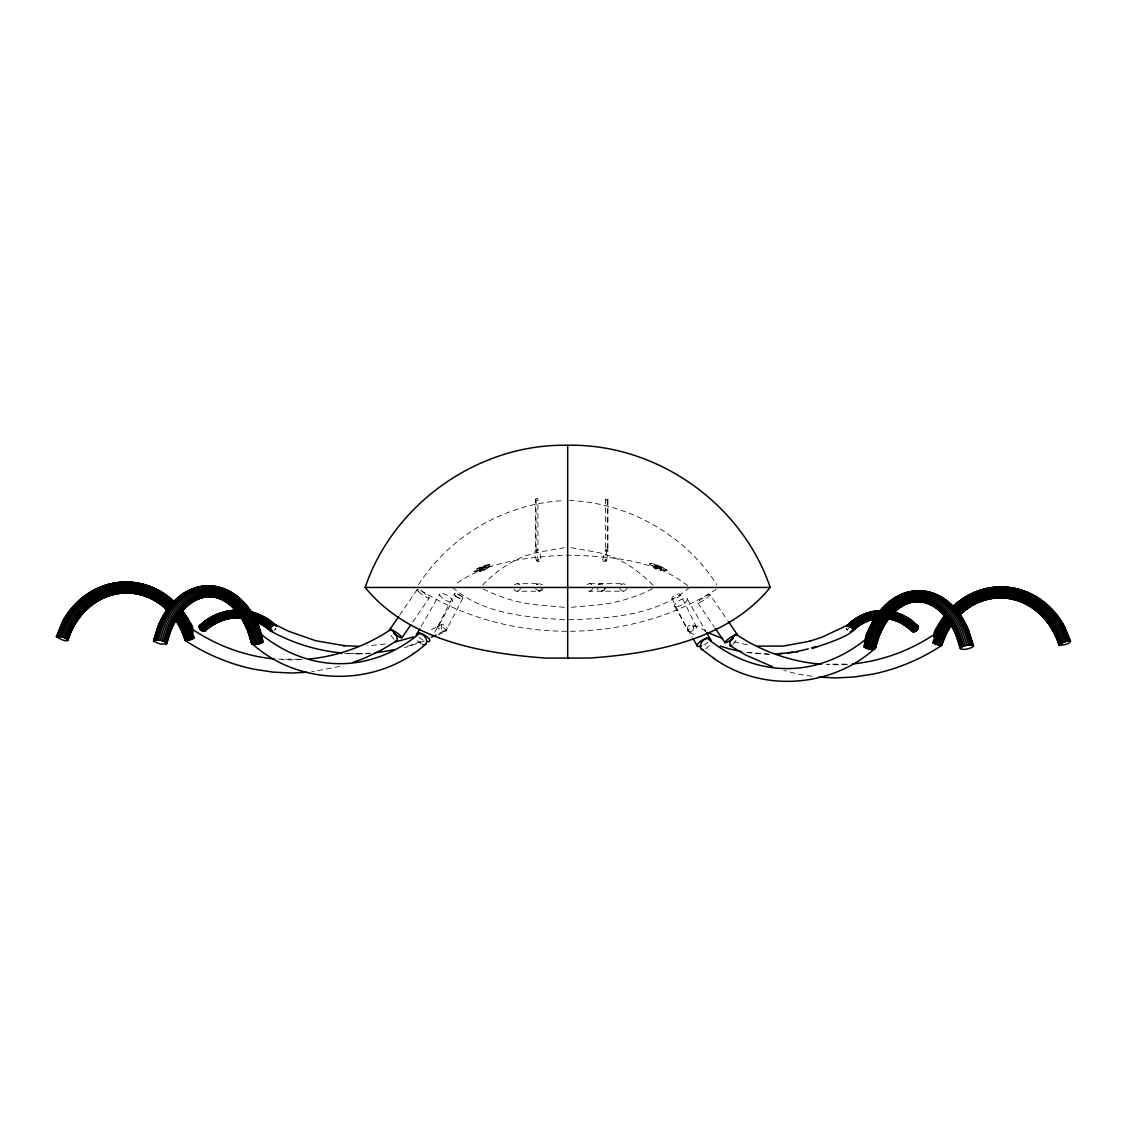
<?xml version="1.0" encoding="UTF-8"?>
<svg xmlns="http://www.w3.org/2000/svg" width="1127" height="1127" viewBox="0 0 1127 1127"><rect width="100%" height="100%" fill="white"/><g stroke="black" fill="none" stroke-linecap="round" stroke-linejoin="round"><path stroke-width="0.75" stroke-dasharray="5 3.75" d="M606.664 560.598L607.932 550.356L605.41 550.103L607.932 550.356L607.932 499.106L606.664 497.923L605.41 499.092L605.41 550.244L606.664 550.807L605.129 561.246M478.947 568.445C503.036 563.049 468.663 578.517 481.99 566.796C488.498 564.078 484.511 568.586 480.398 568.797C477.059 569.065 484.596 565.979 485.976 566.317M480.032 571.375L486.878 568.755M485.793 565.839L482.75 567.487M486.16 566.811L479.313 569.431L482.356 567.769M535.452 499.331L536.706 498.148L537.973 499.317L537.973 550.469L536.72 551.033L535.452 550.469L535.452 499.331L536.706 500.487L537.973 499.317M607.932 499.106L606.664 500.275L605.41 499.092M543.115 588.421L542.397 590.125L539.608 591.224L517.068 591.224L515.18 590.717L513.419 588.421M602.522 560.175L605.777 549.863M536.72 560.809C530.69 546.299 541.185 546.426 540.861 560.401A2.085 0.831 -6.9 0 1 537.748 561.429A2.085 0.831 -6.9 0 1 537.748 559.992A2.085 0.831 -6.9 0 1 540.861 560.401M538.255 561.457L536.706 550.962L537.607 550.075M654.012 567.938C654.787 559.372 667.888 572.107 657.957 569.91C650.04 567.233 658.112 567.825 660.859 570.544M659.549 568.247L661.591 568.6L654.745 565.979L659.549 568.247L661.774 568.107L654.928 565.5L659.732 567.754M666.86 570.614A9.326 1.169 20.4 0 0 654.66 564.852A9.326 1.169 20.4 0 0 652.984 566.402A9.326 1.169 20.4 0 0 666.86 570.614L667.043 570.121A9.326 1.169 20.4 0 0 654.829 564.373A9.326 1.169 20.4 0 0 653.153 565.909A9.326 1.169 20.4 0 0 667.043 570.121M520.716 588.421L518.955 590.717L517.068 591.224M626.95 588.421L625.189 590.717L623.301 591.224L589.576 591.224M437.741 626.654L454.308 593.999M446.222 630.754A4.719 1.564 26.9 0 0 440.615 626.457A4.719 1.564 26.9 0 0 438.896 628.542A4.719 1.564 26.9 0 0 445.954 631.078L462.803 598.113M274.425 630.19L275.861 628.584M421.216 626.316L439.755 593.943M434.768 632.233L452.462 601.325A7.34 2.536 29.8 0 0 444.137 593.943A7.34 2.536 29.8 0 0 441.742 597.634A7.34 2.536 29.8 0 0 452.462 601.325M418.526 584.674C450.039 535.522 506.009 503.248 564.331 500.613M399.564 615.257L417.046 589.703M412.693 622.076L429.204 597.944M605.537 588.421C604.1 591.605 597.944 592.563 597.254 588.421M733.057 644.264L735.128 641.728A6.058 1.831 -59 0 0 736.804 638.741M535.494 550.441L537.044 549.934M689.625 587.449C656.139 616.089 608.298 618.512 566.191 619.808M482.412 585.181C497.796 569.572 516.617 556.414 538.523 552.3L564.345 547.694M441.784 624.457C437.994 637.643 455.463 627.443 441.784 624.457L428.175 631.19M846.377 628.965L847.884 630.317L845.997 628.133M846.941 629.768L850.589 626.584M597.958 584.772L600.804 583.673L604.03 584.772A3.775 3.113 -90 0 0 599.592 584.772M514.391 584.772L517.068 583.673L539.551 583.673L542.397 584.772M620.625 584.772L623.301 583.673L625.964 584.772M716.279 589.224C629.232 645.306 506.122 645.306 419.075 589.224M457.351 582.997C488.273 561.19 527.816 557.231 564.557 555.146M705.643 648.941L709.503 645.532A6.058 3.451 -53.3 0 0 710.39 644.052M438.206 634.91L445.869 631.12M652.406 588.829C635.079 597.62 616.187 603.213 596.831 605.016L571.023 607.326M424.231 641.08L404.452 647.729M607.002 550.793L607.932 550.258L606.34 549.708M339.833 666.423L311.63 671.847M661.958 567.614L655.125 565.134M385.251 644.01L367.684 645.856M539.551 591.224L534.818 588.421M539.608 583.673L536.325 584.772A3.775 3.113 -90 0 1 540.763 584.772M299.796 659.295L278.947 659.112M846.321 664.113L827.204 664.197M357.851 653.899L370.135 653.435M566.191 555.09C607.862 556.287 654.787 558.865 688.442 586.336M589.576 583.673L623.301 583.673M564.557 619.751C526.14 617.117 482.835 614.004 452.603 587.449M344.651 653.322L358.583 653.928M769.671 654.322L743.806 652.026M569.36 500.487C628.26 502.712 685.033 535.001 716.828 584.674M564.345 607.326L538.523 605.016C519.167 603.213 500.275 597.62 482.962 588.829M623.301 591.224L621.414 590.717L619.653 588.421M517.068 583.673L519.73 584.772M747.257 644.729L733.987 641.953M812.018 676.256L798.649 674.242L783.885 670.495M571.023 547.694L596.831 552.3C618.737 556.414 637.558 569.572 652.956 585.181M535.494 550.709L536.382 551.004M705.53 631.698C702.741 627.598 683.807 619.089 688.301 631.472A267.662 200.55 90 0 0 695.387 635.417M688.301 631.472L691.668 631.19A4.719 1.648 -26.2 0 0 696.416 626.894A4.719 1.648 -26.2 0 0 689.456 628.979A4.719 1.648 -26.2 0 0 690.583 631.514L693.499 628.781L692.866 624.964M421.357 644.038L417.497 640.629A6.058 3.451 53.3 0 1 416.61 639.136M275.819 628.683L275.185 629.486M393.943 639.361L391.872 636.825A6.058 1.831 59 0 1 390.196 633.839M709.954 594.619A7.34 1.169 -34.4 0 1 701.233 601.748A7.34 1.169 -34.4 0 1 700.43 599.832A7.34 1.169 -34.4 0 1 709.954 594.619L727.436 620.16M697.796 602.846L714.307 626.978M687.245 598.846L705.784 631.233M674.538 606.227L692.232 637.135M680.469 594.478A4.719 1.648 -26.2 0 1 674.481 598.86A4.719 1.648 -26.2 0 1 673.65 596.113A4.719 1.648 -26.2 0 1 680.469 594.478L696.571 627.133M671.931 598.493L688.033 631.134M607.298 500.12L607.298 550.737M536.086 500.332L536.086 550.948M768.882 654.04A267.662 200.55 90 0 1 743.045 651.8M604.79 588.421A3.775 3.113 -90 0 1 598.789 588.421M587.378 584.772A3.775 3.113 -90 0 1 591.774 584.772M592.577 588.421A3.775 3.113 -90 0 1 586.575 588.421M541.58 588.421A3.775 3.113 -90 0 1 535.579 588.421M418.99 637.375A7.34 2.536 29.8 0 0 423.667 640.39A267.662 215.384 -90 0 1 404.593 647.039M302.219 659.563A198.859 186.434 90 0 1 281.327 659.563M708.01 642.277A7.34 2.536 -29.8 0 1 703.333 645.292M847.405 664.366A198.859 186.434 -90 0 1 826.528 664.564M443.7 631.05A267.662 215.384 -90 0 1 437.614 634.219M370.332 653.111A267.662 215.384 -90 0 1 347.257 653.322M455.829 596.268A4.198 1.465 26.2 0 0 462.225 598.24A4.198 1.465 26.2 0 0 457.534 594.295A4.198 1.465 26.2 0 0 455.829 596.268M455.223 595.676A4.719 1.564 26.9 0 0 462.535 598.437A4.719 1.564 26.9 0 0 457.914 594.056A4.719 1.564 26.9 0 0 455.223 595.676M603.508 560.992A1.93 0.761 6.9 0 0 606.453 560.683A1.93 0.761 6.9 0 0 603.663 559.682A1.93 0.761 6.9 0 0 603.508 560.992M477.087 570.6A9.326 1.169 -20.4 0 0 491.203 564.655A9.326 1.169 -20.4 0 0 479.369 567.628A9.326 1.169 -20.4 0 0 477.087 570.6M477.27 571.093A9.326 1.169 -20.4 0 0 491.386 565.134A9.326 1.169 -20.4 0 0 479.538 568.121A9.326 1.169 -20.4 0 0 477.27 571.093M418.497 591.689A7.34 1.169 34.4 0 0 428.88 598.085A7.34 1.169 34.4 0 0 422.005 591.689A7.34 1.169 34.4 0 0 418.497 591.689M677.383 606.65A7.34 2.536 -29.8 0 0 687.385 599.522A7.34 2.536 -29.8 0 0 677.919 601.438A7.34 2.536 -29.8 0 0 677.383 606.65"/><path stroke-width="1.5" d="M241.784 617.568A71.593 57.801 90 0 0 204.79 631.162C201.536 632.782 196.239 625.499 201.099 625.076M204.776 631.148L205.466 629.486M260.886 633.768C264.465 638.572 256.773 647.405 251.701 643.616L247.264 629.514A74.157 50.222 -90 0 0 225.668 600.663M257.294 621.794A71.395 57.632 90 0 1 271.931 631.345C267.944 630.965 271.466 625.64 273.903 625.246L268.578 620.963A78.665 63.506 -90 0 0 250.025 612.144M950.54 626.274A71.959 64.183 90 0 0 941.693 645.137L940.749 645.785C934.044 642.517 931.564 632.951 937.227 627.133A80.89 72.156 -90 0 1 945.144 615.074M945.863 617.582A77.326 68.972 -90 0 0 938.397 628.979L932.592 642.869L940.848 645.56L941.608 643.108M812.454 648.419C816.202 646.898 871.256 630.373 846.278 626.077L851.73 621.4A78.665 58.717 -90 0 1 881.103 610.848M176.46 621.357A71.959 64.183 -90 0 1 185.307 640.235L186.251 640.883C192.956 637.6 195.436 628.049 189.773 622.231A80.89 72.156 90 0 0 181.856 610.172M56.35 636.558C70.762 636.022 70.916 646.222 56.35 636.558L62.379 621.963A81.426 72.635 -90 0 1 131.267 582.828M933.17 593.661A80.665 54.631 90 0 1 968.826 631.064L973.531 645.701C972.249 649.307 956.598 651.364 962.289 646.673L957.88 632.782A77.326 52.363 -90 0 0 868.114 632.782L863.705 646.673C866.733 649.138 876.341 652.223 875.735 645.532L875.425 648.011C831.965 687.808 761.598 692.978 713.56 658.112M181.137 612.665A77.326 68.972 90 0 1 188.603 624.076L194.407 637.967L189.463 640.136L185.307 640.235L179.771 626.33A72.903 65.042 90 0 0 176.446 620.808M887.865 618.441A71.691 53.518 -90 0 1 912.335 631.514C916.448 633.881 921.801 624.471 915.378 625.682M251.659 639.136L251.701 643.616M166.514 643.94L164.711 641.77L169.12 627.88A77.326 52.363 90 0 1 258.886 627.88L263.295 641.77L262.619 642.376L258.83 643.94L254.575 630.528A72.17 48.884 90 0 0 207.65 595.929A72.17 48.884 90 0 0 166.514 643.94L160.189 644.038L153.723 641.333L157.949 626.697A79.623 53.927 -90 0 1 187.012 592.238M153.469 640.798L158.174 626.147A80.665 54.631 90 0 1 196.986 587.928M153.723 641.333L158.16 627.345M153.666 640.347L158.837 625.767A78.355 53.068 90 0 1 161.584 619.949M154.314 640.037L155.343 639.854L159.893 625.541A81.848 55.434 -90 0 1 218.723 587.604M155.343 639.854L156.695 639.84L161.246 625.527A81.891 55.462 90 0 1 229.485 591.745M156.695 639.84L158.287 639.981L162.823 625.682A81.567 55.251 90 0 1 244.432 603.734M158.287 639.981L160.006 640.263L164.514 626.034A80.89 54.786 -90 0 1 258.421 626.034L260.393 632.233M160.006 640.263L161.724 640.671L166.204 626.542A79.918 54.124 -90 0 1 258.971 626.542L261.873 635.811M164.711 641.77L163.33 641.193L167.782 627.175A78.693 53.293 -90 0 1 259.14 627.175M165.782 642.376L170.149 628.612A75.889 51.405 90 0 1 258.252 628.612L262.619 642.376M166.472 642.968L170.797 629.331A71.438 48.376 90 0 1 182.419 610.735M166.726 643.489L171.008 629.993A73.227 49.602 90 0 1 256.012 629.993L260.309 643.489M864.494 642.559L868.029 631.444A79.918 54.124 -90 0 1 960.796 631.444L965.276 645.574L971.657 644.757L973.531 645.701M910.827 602.184A71.959 48.729 -90 0 0 874.777 648.941C864.62 651.392 862.916 636.713 868.579 630.937A80.89 54.786 -90 0 1 962.486 630.937L966.994 645.165M864.381 647.278L869.481 630.599M865.395 647.87L869.72 634.233A74.495 50.447 -90 0 1 956.203 634.233L960.528 647.87M866.691 648.405L870.988 634.895A73.227 49.602 -90 0 1 955.992 634.895L960.274 648.405M868.17 648.842L872.425 635.431M869.734 649.166L873.974 635.825A71.438 48.376 90 0 1 919.801 601.494A71.438 48.376 90 0 1 960.697 647.433M876.2 644.052L879.497 633.712A75.523 51.152 -90 0 1 883.244 625.724M875.299 648.518L879.736 634.416A74.157 50.222 -90 0 1 900.008 606.523M365.162 587.449C393.591 503.29 478.876 443.418 567.684 445.264C656.492 443.418 741.763 503.29 770.192 587.449C727.225 640.235 653.984 653.392 589.66 658.069L545.693 658.069C481.384 653.392 408.129 640.235 365.162 587.449L770.192 587.449M389.378 630.204L390.886 629.458L394.873 633.374A6.058 1.831 59 0 1 397.084 637.783L397.113 640.629L381.461 650.054M56.674 636.994L62.858 621.738A81.848 73.001 -90 0 1 154.653 588.914M57.688 636.037L63.675 621.724A81.891 73.058 -90 0 1 168.585 597.155M58.801 636.177L64.774 621.893A81.567 72.762 90 0 1 174.516 602.015M60.14 636.459L66.084 622.231A80.89 72.156 90 0 1 174.924 602.522M61.619 636.868L67.521 622.738A79.918 71.283 -90 0 1 173.783 602.086M63.126 637.389L68.986 623.372A78.693 70.198 90 0 1 173.628 603.03M64.563 637.967L70.381 624.076A77.326 68.972 90 0 1 173.192 604.1M65.845 638.572L71.593 624.809A75.889 67.69 90 0 1 172.501 605.199M66.859 639.164L72.551 625.527A74.495 66.451 -90 0 1 170.416 605.213M67.55 639.699L73.199 626.189A73.227 65.324 90 0 1 169.402 606.213M933.903 635.741L937.509 626.795A81.567 72.762 -90 0 1 944.511 615.891M934.072 636.91L937.692 628.274A78.693 70.198 -90 0 1 946.356 615.342M933.621 643.475L939.369 629.711A75.889 67.69 -90 0 1 946.694 618.526M934.846 644.066L940.538 630.444A74.495 66.451 -90 0 1 947.737 619.456M936.185 644.602L941.834 631.092A73.227 65.324 -90 0 1 948.892 620.287M937.537 645.038L943.144 631.627A72.17 64.38 -90 0 1 949.159 622.245M938.819 645.362L944.398 632.022A71.438 63.718 -90 0 1 950.329 622.71M943.567 638.417L945.525 633.74M416.032 634.98C418.089 630.965 423.442 634.459 425.118 637.178A6.058 3.451 53.3 0 1 426.753 641.587L426.048 643.799C377.968 687.428 299.162 687.09 251.56 643.165L247.503 628.81A75.523 51.152 90 0 0 241.192 616.399M417.004 633.684L419.54 629.26M850.336 631.74L852.477 631.106L853.054 628.781L850.984 625.457L848.462 624.668L822.245 637.093L809.186 641.39L809.947 641.164L783.335 646.081L757.288 646.109M933.987 634.881L938.115 626.626A81.891 73.058 -90 0 1 945.144 615.68M389.843 629.458L398.592 616.68M393.901 633.571A7.34 1.169 34.4 0 0 402.001 637.685L410.749 624.907M1059.183 645.362C1070.889 635.924 1076.13 644.278 1059.183 645.362A71.438 63.718 -90 0 0 958.204 613.947M848.617 624.936L850.716 623.118M848.349 625.513L853.28 621.216A78.876 58.872 -90 0 1 881.173 610.679M849.251 625.739L854.167 621.456A78.594 58.66 -90 0 1 881.962 610.961M850.152 626.175L855.041 621.907A78.087 58.28 -90 0 1 881.145 611.552M850.998 626.767L855.872 622.527A77.369 57.745 -90 0 1 878.722 612.581M851.73 627.5L856.576 623.273A76.495 57.097 -90 0 1 879.173 613.44M852.308 628.303L857.126 624.104A75.537 56.392 -90 0 1 877.961 614.624M852.674 629.12L857.45 624.964A74.565 55.66 -90 0 1 878.018 615.61M852.815 629.908L857.562 625.781A73.607 54.941 -90 0 1 877.877 616.539M852.716 630.613L857.45 626.499A72.734 54.293 -90 0 1 876.116 617.652M852.392 631.19L857.098 627.091A72.072 53.8 -90 0 1 875.594 618.314M199.31 625.64L205.072 620.963A78.665 63.506 -90 0 1 236.825 610.425M199.07 626.203L205.677 620.766A78.904 63.69 -90 0 1 235.867 610.214M199.056 626.908L206.424 620.794A78.876 63.675 -90 0 1 218.582 614.074M199.254 627.711L204.466 623.513A75.734 61.14 -90 0 1 238.248 613.468M199.662 628.528L204.846 624.358A74.748 60.337 -90 0 1 239.755 614.567M200.254 629.331L205.396 625.189A73.79 59.562 -90 0 1 239.854 615.525M847.729 624.879L846.729 625.964L852.449 621.202A78.904 58.9 -90 0 1 881.892 610.623M412.567 653.857L413.44 653.195M426.048 643.799L425.189 644.433A8.058 4.593 53.3 0 1 422.766 644.559M941.341 645.658C920.618 659.295 897.416 668.987 873.129 674.087L854.125 677.003L835.572 677.933L818.723 677.088M737.621 635.121L736.114 634.36L732.127 638.276A6.058 1.831 -59 0 0 729.916 642.7L729.887 645.532L745.539 654.956L772.601 666.775M866.114 638.685L867.086 638.164M380.926 650.321L363.979 658.393L352.793 662.437M962.289 646.673L965.276 645.574M711.137 641.122C710.686 635.586 703.431 638.798 701.882 642.08A6.058 3.451 -53.3 0 0 700.247 646.504L700.952 648.701L714.433 658.76M413.524 636.924L394.746 642.094M217.793 597.831A71.959 48.729 90 0 1 252.223 644.038L258.83 643.94M798.071 651.815L775.672 654.111M306.6 672.27L291.428 673.03L272.875 672.101L253.871 669.184C229.584 664.085 206.382 654.393 185.659 640.756M358.795 646.306L343.636 645.658L344.369 645.686L315.785 640.756L288.639 631.261L275.03 624.527C271.776 623.161 268.198 628.514 270.607 631.05A267.662 215.384 -90 0 0 342.312 652.97M192.069 629.317L192.661 629.458A198.859 186.434 90 0 0 274.382 659.013M161.724 640.671L163.33 641.193M722.52 638.502L707.136 632.388M700.952 648.701L701.811 649.335A8.058 4.593 -53.3 0 0 702.924 649.589M275.03 624.527L276.566 626.33L270.677 621.033A78.594 63.45 90 0 0 248.884 611.468M271.297 622.09L274.65 624.795M274.706 625.048L269.381 620.766A78.904 63.69 -90 0 0 250.772 611.919M273.044 625.64L267.747 621.371A78.2 63.126 -90 0 0 252.518 613.553M272.213 626.203L266.944 621.963A77.524 62.577 -90 0 0 251.842 614.215M271.466 626.908L266.211 622.696A76.678 61.9 -90 0 0 251.279 615.032M270.832 627.711L265.62 623.513A75.734 61.14 -90 0 0 253.941 617.061M270.381 628.528L265.197 624.358A74.748 60.337 -90 0 0 253.674 618.005M270.114 629.331L264.972 625.189A73.79 59.562 -90 0 0 253.589 618.92M270.071 630.049L264.958 625.936A72.889 58.843 -90 0 0 255.167 620.357M270.649 631.092L265.169 626.556A72.198 58.28 -90 0 0 255.477 621.033M918.237 626.175L912.842 621.456A78.594 58.66 -90 0 0 895.697 612.651M918.505 626.767L912.166 621.216A78.876 58.872 -90 0 0 894.965 612.37M918.547 627.5L913.701 623.273A76.495 57.097 -90 0 0 892.584 613.68M918.336 628.303L913.518 624.104A75.537 56.392 -90 0 0 892.683 614.624M917.899 629.12L913.124 624.964A74.565 55.66 -90 0 0 891.105 615.37M917.279 629.908L912.532 625.781A73.607 54.941 -90 0 0 890.795 616.314M892.767 619.315A72.198 53.885 -90 0 1 911.856 631.078L912.335 631.514M276.383 625.739L270.1 620.794A78.876 63.675 -90 0 0 251.504 611.947M728.408 621.583L737.157 634.36M715.279 628.401L724.999 642.587M706.615 632.698L709.996 638.586M693.077 638.6L697.289 645.968M911.546 629.768L911.856 631.092M1070.65 641.46L1064.621 626.866A81.426 72.635 -90 0 0 999.057 587.477M1070.129 640.967L1064.142 626.654A81.848 73.001 -90 0 0 986.646 588.703M1069.312 640.939L1063.324 626.626A81.891 73.058 -90 0 0 953.146 606.678M1068.199 641.08L1062.226 626.795A81.567 72.762 -90 0 0 952.484 606.918M1066.86 641.362L1060.916 627.133A80.89 72.156 -90 0 0 953.343 606.241M1065.381 641.77L1059.479 627.64A79.918 71.283 -90 0 0 953.217 607.002M1063.874 642.291L1058.014 628.274A78.693 70.198 -90 0 0 953.372 607.932M1062.437 642.869L1056.619 628.979A77.326 68.972 -90 0 0 953.808 609.003M1061.155 643.475L1055.407 629.711A75.889 67.69 -90 0 0 954.499 610.116M1060.141 644.066L1054.449 630.444A74.495 66.451 -90 0 0 956.584 610.13M1059.45 644.602L1053.801 631.092A73.227 65.324 -90 0 0 956.429 612.172M193.097 630.838L189.491 621.893A81.567 72.762 90 0 0 182.489 610.989M191.421 627.795L188.885 621.724A81.891 73.058 -90 0 0 181.856 610.778M192.928 632.008L189.308 623.372A78.693 70.198 90 0 0 181.715 611.764M193.379 638.572L187.631 624.809A75.889 67.69 90 0 0 180.306 613.623M192.154 639.164L186.462 625.527A74.495 66.451 -90 0 0 179.263 614.553M190.815 639.699L185.166 626.189A73.227 65.324 90 0 0 178.108 615.384M189.463 640.136L183.856 626.725A72.17 64.38 90 0 0 177.841 617.328M188.181 640.46L182.602 627.119A71.438 63.718 -90 0 0 176.671 617.807M180.165 625.71L185.391 638.206L185.307 640.235M972.784 644.686L968.84 632.247A78.355 53.068 -90 0 0 962.289 619.371M972.686 644.94L968.163 630.669A81.426 55.153 90 0 0 920.9 591.196M971.657 644.757L967.107 630.458A81.848 55.434 -90 0 0 909.869 592.055M970.305 644.743L965.754 630.43A81.891 55.462 90 0 0 896.021 597.578M968.713 644.883L964.177 630.599A81.567 55.251 -90 0 0 884.836 606.129M963.67 646.095L959.218 632.078A78.693 53.293 -90 0 0 867.86 632.078M961.218 647.278L956.851 633.515A75.889 51.405 90 0 0 868.748 633.515M261.605 642.968L257.28 629.331A74.495 50.447 -90 0 0 170.797 629.331M257.266 644.264L253.026 630.923A71.438 48.376 90 0 0 183.56 609.496M941.693 645.137L947.229 631.247A72.903 65.042 -90 0 1 950.554 625.71M567.684 445.264L567.684 658.534M741.327 651.505A267.662 200.55 90 0 1 720.238 646.039M816.047 646.532A267.662 200.55 90 0 1 811.553 647.912M808.369 648.8A267.662 200.55 90 0 1 796.437 651.505M793.014 652.096A267.662 200.55 90 0 1 787.858 652.843M782.702 653.406A267.662 200.55 90 0 1 775.799 653.885M888.062 618.526A71.395 53.293 -90 0 1 913.814 631.768M875.524 618.737A71.395 53.293 -90 0 0 851.153 631.768L851.885 631.557A71.593 53.448 -90 0 1 874.918 618.779M888.879 618.3A71.593 53.448 -90 0 1 914.701 631.585M850.829 622.4A77.524 57.857 -90 0 1 866.254 614.145M851.181 621.808A78.2 58.365 -90 0 1 874.27 611.75M894.81 613.032A78.665 58.717 -90 0 1 899.247 614.708M894.148 612.355A78.904 58.9 -90 0 1 900.107 614.483M901.558 615.145A78.904 58.9 -90 0 1 904.446 616.638M905.854 617.455A78.904 58.9 -90 0 1 910.01 620.188M893.317 612.398A78.087 58.28 -90 0 1 913.349 621.907M892.288 612.82A77.369 57.745 -90 0 1 913.631 622.527M890.288 617.145A72.734 54.293 -90 0 1 916.505 630.613M889.64 617.821A72.072 53.8 -90 0 1 915.631 631.176M854.999 627.683A71.41 53.307 90 0 1 865.184 621.597M866.522 621.047A71.41 53.307 90 0 1 874.707 618.723M887.245 618.498A71.41 53.307 90 0 1 913.011 631.754M872.509 618.709A71.691 53.518 -90 0 1 875.285 618.216M888.625 618.202A72.198 53.885 -90 0 1 891.401 618.892M890.95 618.188A72.889 54.406 -90 0 1 895.092 619.596M896.458 620.174A72.889 54.406 -90 0 1 900.459 622.146M901.769 622.907A72.889 54.406 -90 0 1 911.588 630.486M158.837 625.767A81.426 55.153 90 0 1 206.1 586.294M419.85 633.247A198.859 150.412 -90 0 1 261.239 634.346M218.004 597.338A72.903 49.377 -90 0 1 247.405 630.162M212.876 596.437A71.959 48.729 90 0 1 216.173 597.282M202.55 596.803A71.311 48.292 90 0 1 205.861 596.465M209.157 596.465A71.311 48.292 90 0 1 253.124 644.306M246.63 606.425A81.567 55.251 90 0 1 250.701 612.285M230.979 592.675A81.891 55.462 90 0 1 237.318 597.507M166.303 642.531A71.438 48.376 90 0 1 170.121 630.923M183.588 608.636A71.043 48.123 -90 0 1 255.73 644.419M175.967 617.948A71.043 48.123 -90 0 1 180.165 612.327M199.07 598.24A71.001 48.081 -90 0 1 254.322 644.447M191.167 601.748A71.001 48.081 -90 0 1 197.464 598.775M234.36 607.284A75.523 51.152 90 0 1 237.431 610.975M220.314 588.125A81.848 55.434 -90 0 1 226.569 590.928M417.173 635.234A7.34 2.536 29.8 0 1 420.85 633.515A7.34 2.536 29.8 0 1 429.105 638.826A7.34 2.536 29.8 0 1 426.879 641.488M166.613 611.595A78.355 53.068 90 0 1 169.67 607.523M172.91 603.847A78.355 53.068 90 0 1 175.164 601.593M200.197 587.364A80.665 54.631 90 0 1 203.409 587.082M136.226 583.532A81.426 72.635 -90 0 1 139.48 584.209M390.886 629.458A198.859 186.434 90 0 1 309.164 659.013M126.337 591.985A71.959 64.183 -90 0 1 129.647 592.182M137.818 593.478A71.959 64.183 -90 0 1 148.877 597.254M150.384 597.972A71.959 64.183 -90 0 1 167.05 609.848M122.237 592.717A71.311 63.605 -90 0 1 167.458 610.341M175.911 620.442A71.311 63.605 -90 0 1 185.575 640.516M112.489 594.126A71.311 63.605 -90 0 1 118.955 592.999M151.567 597.859A72.903 65.042 90 0 1 156.033 600.452M161.682 604.481A72.903 65.042 90 0 1 167.486 609.693M182.01 610.961A79.918 71.283 -90 0 1 189.716 622.738M67.874 640.136A72.17 64.38 90 0 1 169.895 608.467M67.817 640.46A71.438 63.718 -90 0 1 168.796 609.045M72.903 627.316A71.043 63.38 -90 0 1 169.008 610.552M175.826 618.385A71.043 63.38 -90 0 1 187.068 640.615M67.338 640.629A71.043 63.38 -90 0 1 72.17 628.725M91.019 605.016A71.001 63.337 -90 0 1 168.134 610.58M175.981 619.836A71.001 63.337 -90 0 1 186.18 640.643M68.691 634.571A71.001 63.337 -90 0 1 70.635 630.176M75.72 621.287A71.001 63.337 -90 0 1 78.82 617.033M81.017 614.356A71.001 63.337 -90 0 1 85.807 609.397M159.161 591.337A81.848 73.001 -90 0 1 167.712 597.197M390.421 630.557A7.34 1.169 34.4 0 1 394.802 631.43A7.34 1.169 34.4 0 1 402.001 637.685M397.113 640.629A8.058 2.437 59 0 1 395.859 640.756M62.577 622.893A79.623 71.029 -90 0 1 70.254 611.144M72.452 608.495A79.623 71.029 -90 0 1 82.313 599.015M62.295 622.343A80.665 71.959 -90 0 1 109.249 584.955M114.109 584.011A80.665 71.959 -90 0 1 117.391 583.589M864.423 640.319A198.859 150.412 -90 0 1 707.15 638.164M879.595 635.064A72.903 49.377 -90 0 1 902.149 605.805M903.488 604.974A72.903 49.377 -90 0 1 908.996 602.241M914.124 601.353A71.959 48.729 -90 0 1 917.463 600.846M873.876 649.222A71.311 48.292 -90 0 1 922.802 601.494M876.299 617.187A81.567 55.251 -90 0 1 881.455 609.961M887.259 604.678A81.891 55.462 90 0 1 892.175 600.325M872.439 635.431A72.17 48.884 -90 0 1 919.35 600.832A72.17 48.884 -90 0 1 960.486 648.842M871.27 649.321A71.043 48.123 90 0 1 943.412 613.539M946.835 617.23A71.043 48.123 90 0 1 950.033 621.386M872.678 649.349A71.001 48.081 90 0 1 932.719 605.002M903.544 594.295A81.848 55.434 -90 0 1 908.277 592.506M701.656 645.968A7.34 2.536 -29.8 0 1 697.303 644.714A7.34 2.536 -29.8 0 1 704.516 639.009A7.34 2.536 -29.8 0 1 710.137 639.263M945.835 601.649A78.355 53.068 -90 0 1 948.286 603.452M956.274 611.158A78.355 53.068 -90 0 1 960.387 616.497M944.426 599.663A79.623 53.927 -90 0 1 969.051 631.599M928.409 592.52A80.665 54.631 90 0 1 931.592 593.211M974.813 593.478A81.426 72.635 -90 0 1 985.9 589.52M989.14 588.759A81.426 72.635 -90 0 1 994.07 587.928M934.339 634.36A198.859 186.434 -90 0 1 852.618 663.916M821.301 664.226A198.859 186.434 -90 0 1 736.114 634.36M959.95 614.75A71.959 64.183 90 0 1 987.576 598.789M990.788 598.028A71.959 64.183 90 0 1 994.056 597.465M1004.763 597.62A71.311 63.605 -90 0 1 1009.665 598.127M1020.837 600.902A71.311 63.605 -90 0 1 1025.457 602.776M941.425 645.419A71.311 63.605 -90 0 1 951.089 625.344M959.542 615.243A71.311 63.605 -90 0 1 988.506 599.029M990.098 598.691A71.311 63.605 -90 0 1 998.24 597.62M959.514 614.595A72.903 65.042 -90 0 1 964.12 610.355M968.093 607.298A72.903 65.042 -90 0 1 976.954 602.001M937.284 627.64A79.918 71.283 -90 0 1 944.989 615.863M957.105 613.384A72.17 64.38 -90 0 1 1059.126 645.038M959.232 614.257A71.043 63.38 -90 0 1 1059.662 645.532M939.932 645.532A71.043 63.38 -90 0 1 951.174 623.287M958.866 615.483A71.001 63.337 -90 0 1 1045.983 619.258M1048.18 621.935A71.001 63.337 -90 0 1 1050.279 624.738M940.82 645.546A71.001 63.337 -90 0 1 951.019 624.738M954.034 606.706A81.848 73.001 -90 0 1 956.626 604.326M960.655 601.043A81.848 73.001 -90 0 1 985.026 589.111M733.099 638.474A7.34 1.169 -34.4 0 1 725.07 642.672A7.34 1.169 -34.4 0 1 731.141 637.009A7.34 1.169 -34.4 0 1 737.072 634.783M732.057 645.137A8.058 2.437 -59 0 1 729.887 645.532M1036.375 598.212A79.623 71.029 -90 0 1 1040.63 600.902M1044.687 603.917A79.623 71.029 -90 0 1 1047.293 606.087M1055.661 614.708A79.623 71.029 -90 0 1 1060.831 621.738M1062.691 624.724A79.623 71.029 -90 0 1 1064.423 627.795M1006.326 588.238A80.665 71.959 -90 0 1 1009.609 588.491M1019.357 590.252A80.665 71.959 -90 0 1 1027.261 592.858M1031.839 594.901A80.665 71.959 -90 0 1 1043.363 602.015M1044.715 603.058A80.665 71.959 -90 0 1 1064.705 627.26M436.093 634.98A267.662 215.384 -90 0 1 431.458 637.178M394.887 649.462A267.662 215.384 -90 0 1 375.277 652.66M203.438 631.317A71.41 57.646 90 0 1 241.854 617.892M256.576 621.766A71.41 57.646 90 0 1 271.213 631.317M204.17 631.345A71.395 57.632 90 0 1 241.065 617.793M270.241 629.021A71.593 57.801 90 0 1 272.72 631.12M202.621 631.078A71.691 57.871 -90 0 1 241.178 617.61M255.956 621.512A71.691 57.871 -90 0 1 265.578 627.006M201.775 630.655A72.198 58.28 -90 0 1 242.108 617.286M200.972 630.049A72.889 58.843 -90 0 1 240.136 616.399M204.311 622.696A76.678 61.9 -90 0 1 238.501 612.524M204.353 621.963A77.524 62.577 -90 0 1 235.642 611.567M204.607 621.371A78.2 63.126 -90 0 1 236.177 610.89M220.174 613.468A78.876 63.675 -90 0 1 236.6 610.242M220.934 613.736A78.594 63.45 90 0 1 225.766 612.215M232.317 610.933A78.594 63.45 90 0 1 235.628 610.609M252.673 612.722A78.087 63.027 -90 0 1 271.086 621.47M232.979 611.44A78.087 63.027 -90 0 1 236.276 611.116M259.365 615.511A77.369 62.45 -90 0 1 269.874 621.104M233.317 617.399A72.072 58.181 -90 0 1 242.46 617.103M205.213 630.754A72.072 58.181 -90 0 1 221.413 620.526M222.878 619.963A72.072 58.181 -90 0 1 227.302 618.568M205.452 630.176A72.734 58.717 -90 0 1 210.566 626.077M211.904 625.147A72.734 58.717 -90 0 1 216.046 622.611M217.455 621.865A72.734 58.717 -90 0 1 220.328 620.498"/></g></svg>
